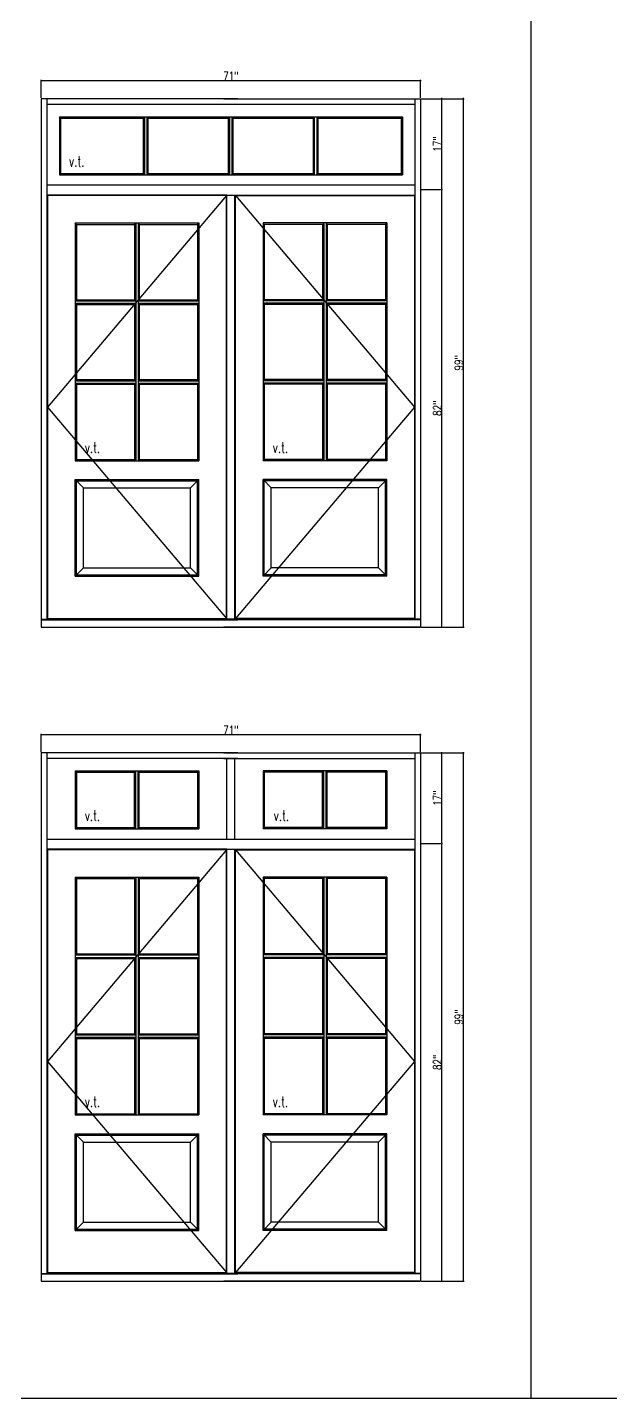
# Model space of a CAD drawing. Header units: inches. Extents: x 1985 to 11287, y 379 to 4336.
# Drawn here: x 8372 to 8481.2, y 3811.8 to 4068.7 of the extents above; entities that cross this region are included whole.
import ezdxf

# ---------------------------------------------------------------- set-up
doc = ezdxf.new("R2010")
doc.units = ezdxf.units.IN
doc.header["$MEASUREMENT"] = 0
doc.layers.get('0').update_dxf_attribs({"linetype": 'CONTINUOUS'})
doc.layers.get('Defpoints').update_dxf_attribs({"linetype": 'CONTINUOUS'})
for name, color, linetype in [('COTE1-1 99', 7, 'CONTINUOUS'), ('elevation 99', 7, 'CONTINUOUS'), ('opening side 99', 1, 'CONTINUOUS'), ('separation 99', 3, 'CONTINUOUS')]:
    doc.layers.add(name, color=color, linetype=linetype)
doc.styles.get("Standard").update_dxf_attribs({"font": 'txt.shx', "width": 0.8})
doc.dimstyles.new('Elevation', dxfattribs={"dimscale": 2, "dimtxt": 0.75, "dimasz": 0.0625, "dimexe": 0.0625, "dimexo": 0.0625, "dimgap": 0.0625, "dimtad": 1, "dimdec": 5, "dimzin": 0, "dimdsep": 46, "dimlunit": 5, "dimtxsty": 'Standard', "dimblk1": 'OBLIQUE', "dimblk2": 'OBLIQUE', "dimsah": 1, "dimcen": 2, "dimdle": 0.0625, "dimclrd": 1, "dimclre": 1, "dimadec": 1, "dimazin": 0, "dimtfac": 0.375, "dimtdec": 5, "dimtmove": 0, "dimatfit": 3, "dimldrblk": 'OBLIQUE', "dimfxl": 1, "dimfrac": 2, "dimtolj": 1, "dimtzin": 0, "dimarcsym": 0})

# ---------------------------------------------------------------- blocks, each defined once
blk = doc.blocks.new('_OBLIQUE')
at = {"color": 0, "linetype": 'ByBlock'}
blk.add_line((-0.5, -0.5), (0.5, 0.5), dxfattribs=at)
blk = doc.blocks.new('*D379')
at = {"layer": 'COTE1-1 99', "color": 1, "lineweight": -2, "transparency": 16777216}
for p, q in [((8374.48, 4058.8), (8445.73, 4058.8)), ((8374.6, 4055.52), (8374.6, 4058.92)), ((8445.6, 4055.52), (8445.6, 4058.92))]:
    blk.add_line(p, q, dxfattribs=at)
at = {"layer": 'Defpoints', "color": 0, "transparency": 16777216}
for p in [(8445.6, 4058.8), (8374.6, 4055.39), (8445.6, 4055.39)]:
    blk.add_point(p, dxfattribs=at)
at = {"layer": 'COTE1-1 99', "color": 1, "lineweight": -2, "transparency": 16777216, "xscale": 0.125, "yscale": 0.125, "zscale": 0.125, "rotation": 180}
blk.add_blockref('_OBLIQUE', (8374.6, 4058.8), dxfattribs=at)
at = {"layer": 'COTE1-1 99', "color": 1, "lineweight": -2, "transparency": 16777216, "xscale": 0.125, "yscale": 0.125, "zscale": 0.125}
blk.add_blockref('_OBLIQUE', (8445.6, 4058.8), dxfattribs=at)
at = {"layer": 'COTE1-1 99', "color": 0, "transparency": 16777216, "insert": (8410.1, 4059.67), "char_height": 1.5, "attachment_point": 5}
blk.add_mtext('\\A1;71"', dxfattribs=at)
blk = doc.blocks.new('*D380')
at = {"layer": 'COTE1-1 99', "color": 1, "lineweight": -2, "transparency": 16777216}
for p, q in [((8445.73, 4055.39), (8449.73, 4055.39)), ((8449.61, 4038.27), (8449.61, 4055.52)), ((8445.73, 4038.39), (8449.73, 4038.39))]:
    blk.add_line(p, q, dxfattribs=at)
at = {"layer": 'Defpoints', "color": 0, "transparency": 16777216}
for p in [(8445.6, 4055.39), (8449.61, 4055.39), (8445.6, 4038.39)]:
    blk.add_point(p, dxfattribs=at)
at = {"layer": 'COTE1-1 99', "color": 1, "lineweight": -2, "transparency": 16777216, "xscale": 0.125, "yscale": 0.125, "zscale": 0.125}
for p, rotation in [((8449.61, 4055.39), 90), ((8449.61, 4038.39), 270)]:
    blk.add_blockref('_OBLIQUE', p, dxfattribs=dict(at, rotation=rotation))
at = {"layer": 'COTE1-1 99', "color": 0, "transparency": 16777216, "insert": (8448.73, 4046.89), "char_height": 1.5, "attachment_point": 5, "rotation": 90}
blk.add_mtext('\\A1;17"', dxfattribs=at)
blk = doc.blocks.new('*D381')
at = {"layer": 'COTE1-1 99', "color": 1, "lineweight": -2, "transparency": 16777216}
for p, q in [((8445.73, 4038.39), (8449.73, 4038.39)), ((8449.61, 3956.27), (8449.61, 4038.52)), ((8445.73, 3956.39), (8449.73, 3956.39))]:
    blk.add_line(p, q, dxfattribs=at)
at = {"layer": 'Defpoints', "color": 0, "transparency": 16777216}
for p in [(8445.6, 4038.39), (8449.61, 4038.39), (8445.6, 3956.39)]:
    blk.add_point(p, dxfattribs=at)
at = {"layer": 'COTE1-1 99', "color": 1, "lineweight": -2, "transparency": 16777216, "xscale": 0.125, "yscale": 0.125, "zscale": 0.125}
for p, rotation in [((8449.61, 4038.39), 90), ((8449.61, 3956.39), 270)]:
    blk.add_blockref('_OBLIQUE', p, dxfattribs=dict(at, rotation=rotation))
at = {"layer": 'COTE1-1 99', "color": 0, "transparency": 16777216, "insert": (8448.73, 3997.39), "char_height": 1.5, "attachment_point": 5, "rotation": 90}
blk.add_mtext('\\A1;82"', dxfattribs=at)
blk = doc.blocks.new('*D382')
at = {"layer": 'COTE1-1 99', "color": 1, "lineweight": -2, "transparency": 16777216}
for p, q in [((8445.73, 4055.39), (8453.75, 4055.39)), ((8453.63, 3956.27), (8453.63, 4055.52)), ((8445.73, 3956.39), (8453.75, 3956.39))]:
    blk.add_line(p, q, dxfattribs=at)
at = {"layer": 'Defpoints', "color": 0, "transparency": 16777216}
for p in [(8445.6, 4055.39), (8453.63, 4055.39), (8445.6, 3956.39)]:
    blk.add_point(p, dxfattribs=at)
at = {"layer": 'COTE1-1 99', "color": 1, "lineweight": -2, "transparency": 16777216, "xscale": 0.125, "yscale": 0.125, "zscale": 0.125}
for p, rotation in [((8453.63, 4055.39), 90), ((8453.63, 3956.39), 270)]:
    blk.add_blockref('_OBLIQUE', p, dxfattribs=dict(at, rotation=rotation))
at = {"layer": 'COTE1-1 99', "color": 0, "transparency": 16777216, "insert": (8452.75, 4005.89), "char_height": 1.5, "attachment_point": 5, "rotation": 90}
blk.add_mtext('\\A1;99"', dxfattribs=at)
blk = doc.blocks.new('*D459')
at = {"layer": 'COTE1-1 99', "color": 1, "lineweight": -2, "transparency": 16777216}
for p, q in [((8374.48, 3936.23), (8445.73, 3936.23)), ((8374.6, 3932.95), (8374.6, 3936.35)), ((8445.6, 3932.95), (8445.6, 3936.35))]:
    blk.add_line(p, q, dxfattribs=at)
at = {"layer": 'Defpoints', "color": 0, "transparency": 16777216}
for p in [(8445.6, 3936.23), (8374.6, 3932.82), (8445.6, 3932.82)]:
    blk.add_point(p, dxfattribs=at)
at = {"layer": 'COTE1-1 99', "color": 1, "lineweight": -2, "transparency": 16777216, "xscale": 0.125, "yscale": 0.125, "zscale": 0.125, "rotation": 180}
blk.add_blockref('_OBLIQUE', (8374.6, 3936.23), dxfattribs=at)
at = {"layer": 'COTE1-1 99', "color": 1, "lineweight": -2, "transparency": 16777216, "xscale": 0.125, "yscale": 0.125, "zscale": 0.125}
blk.add_blockref('_OBLIQUE', (8445.6, 3936.23), dxfattribs=at)
at = {"layer": 'COTE1-1 99', "color": 0, "transparency": 16777216, "insert": (8410.1, 3937.1), "char_height": 1.5, "attachment_point": 5}
blk.add_mtext('\\A1;71"', dxfattribs=at)
blk = doc.blocks.new('*D460')
at = {"layer": 'COTE1-1 99', "color": 1, "lineweight": -2, "transparency": 16777216}
for p, q in [((8445.73, 3932.82), (8449.73, 3932.82)), ((8449.61, 3915.7), (8449.61, 3932.95)), ((8445.73, 3915.82), (8449.73, 3915.82))]:
    blk.add_line(p, q, dxfattribs=at)
at = {"layer": 'Defpoints', "color": 0, "transparency": 16777216}
for p in [(8445.6, 3932.82), (8449.61, 3932.82), (8445.6, 3915.82)]:
    blk.add_point(p, dxfattribs=at)
at = {"layer": 'COTE1-1 99', "color": 1, "lineweight": -2, "transparency": 16777216, "xscale": 0.125, "yscale": 0.125, "zscale": 0.125}
for p, rotation in [((8449.61, 3932.82), 90), ((8449.61, 3915.82), 270)]:
    blk.add_blockref('_OBLIQUE', p, dxfattribs=dict(at, rotation=rotation))
at = {"layer": 'COTE1-1 99', "color": 0, "transparency": 16777216, "insert": (8448.73, 3924.32), "char_height": 1.5, "attachment_point": 5, "rotation": 90}
blk.add_mtext('\\A1;17"', dxfattribs=at)
blk = doc.blocks.new('*D461')
at = {"layer": 'COTE1-1 99', "color": 1, "lineweight": -2, "transparency": 16777216}
for p, q in [((8445.73, 3915.82), (8449.73, 3915.82)), ((8449.61, 3833.7), (8449.61, 3915.95)), ((8445.73, 3833.82), (8449.73, 3833.82))]:
    blk.add_line(p, q, dxfattribs=at)
at = {"layer": 'Defpoints', "color": 0, "transparency": 16777216}
for p in [(8445.6, 3915.82), (8449.61, 3915.82), (8445.6, 3833.82)]:
    blk.add_point(p, dxfattribs=at)
at = {"layer": 'COTE1-1 99', "color": 1, "lineweight": -2, "transparency": 16777216, "xscale": 0.125, "yscale": 0.125, "zscale": 0.125}
for p, rotation in [((8449.61, 3915.82), 90), ((8449.61, 3833.82), 270)]:
    blk.add_blockref('_OBLIQUE', p, dxfattribs=dict(at, rotation=rotation))
at = {"layer": 'COTE1-1 99', "color": 0, "transparency": 16777216, "insert": (8448.73, 3874.82), "char_height": 1.5, "attachment_point": 5, "rotation": 90}
blk.add_mtext('\\A1;82"', dxfattribs=at)
blk = doc.blocks.new('*D462')
at = {"layer": 'COTE1-1 99', "color": 1, "lineweight": -2, "transparency": 16777216}
for p, q in [((8445.73, 3932.82), (8453.75, 3932.82)), ((8453.63, 3833.7), (8453.63, 3932.95)), ((8445.73, 3833.82), (8453.75, 3833.82))]:
    blk.add_line(p, q, dxfattribs=at)
at = {"layer": 'Defpoints', "color": 0, "transparency": 16777216}
for p in [(8445.6, 3932.82), (8453.63, 3932.82), (8445.6, 3833.82)]:
    blk.add_point(p, dxfattribs=at)
at = {"layer": 'COTE1-1 99', "color": 1, "lineweight": -2, "transparency": 16777216, "xscale": 0.125, "yscale": 0.125, "zscale": 0.125}
for p, rotation in [((8453.63, 3932.82), 90), ((8453.63, 3833.82), 270)]:
    blk.add_blockref('_OBLIQUE', p, dxfattribs=dict(at, rotation=rotation))
at = {"layer": 'COTE1-1 99', "color": 0, "transparency": 16777216, "insert": (8452.75, 3883.32), "char_height": 1.5, "attachment_point": 5, "rotation": 90}
blk.add_mtext('\\A1;99"', dxfattribs=at)

msp = doc.modelspace()

# ---------------------------------------------------------------- linework, layer by layer
at = {"layer": 'elevation 99'}
for p, q in [((8374.601641, 4055.391934), (8374.601641, 3956.391934)), ((8411.414241, 4055.391934), (8374.601641, 4055.391934)), ((8375.664141, 4055.391934), (8375.664141, 3957.851463)), ((8444.539341, 4054.329434), (8375.664141, 4054.329434)), ((8408.789241, 4055.391934), (8445.601841, 4055.391934)), ((8444.539341, 4055.391934), (8444.539341, 3957.851463)), ((8445.601841, 4055.391934), (8445.601841, 3956.391934)), ((8377.985528, 4052.007983), (8377.985528, 4041.150858)), ((8377.985528, 4052.007983), (8388.749054, 4052.007983)), ((8378.226599, 4051.766912), (8377.985528, 4052.007983)), ((8378.226599, 4051.766912), (8378.226599, 4041.391929)), ((8378.226599, 4051.766912), (8388.507982, 4051.766912)), ((8388.507982, 4051.766912), (8393.757891, 4051.766912)), ((8388.749054, 4052.007983), (8430.860528, 4052.007983)), ((8393.757891, 4051.766912), (8393.962091, 4052.007983)), ((8393.757891, 4041.391929), (8393.757891, 4051.766912)), ((8393.962091, 4041.150858), (8393.962091, 4052.007983)), ((8394.428691, 4041.150858), (8394.428691, 4052.007983)), ((8394.428691, 4052.007983), (8394.632891, 4051.766912)), ((8394.632891, 4041.391929), (8394.632891, 4051.766912)), ((8394.632891, 4051.766912), (8409.664141, 4051.766912)), ((8409.664141, 4051.766912), (8409.868341, 4052.007983)), ((8409.664141, 4041.391929), (8409.664141, 4051.766912)), ((8409.868341, 4041.150858), (8409.868341, 4052.007983)), ((8410.539141, 4051.766912), (8410.334941, 4052.007983)), ((8410.334941, 4041.150858), (8410.334941, 4052.007983)), ((8410.539141, 4051.766912), (8425.570391, 4051.766912)), ((8410.539141, 4041.391929), (8410.539141, 4051.766912)), ((8425.570391, 4051.766912), (8425.774591, 4052.007983)), ((8425.570391, 4041.391929), (8425.570391, 4051.766912)), ((8425.774591, 4041.150858), (8425.774591, 4052.007983)), ((8426.241191, 4041.150858), (8426.241191, 4052.007983)), ((8426.445391, 4051.766912), (8426.241191, 4052.007983)), ((8426.445391, 4041.391929), (8426.445391, 4051.766912)), ((8426.445391, 4051.766912), (8431.101599, 4051.766912)), ((8430.860528, 4052.007983), (8442.217754, 4052.007983)), ((8431.101599, 4051.766912), (8441.976682, 4051.766912)), ((8441.976682, 4051.766912), (8442.217754, 4052.007983)), ((8441.976682, 4051.766912), (8441.976682, 4041.391929)), ((8442.217754, 4052.007983), (8442.217754, 4041.150858)), ((8375.664141, 4039.226471), (8444.539341, 4039.226471)), ((8378.226599, 4041.391929), (8377.985528, 4041.150858)), ((8377.985528, 4041.150858), (8388.749054, 4041.150858)), ((8378.226599, 4041.391929), (8388.507982, 4041.391929)), ((8388.507982, 4041.391929), (8393.757891, 4041.391929)), ((8388.749054, 4041.150858), (8430.860528, 4041.150858)), ((8393.757891, 4041.391929), (8393.962091, 4041.150858)), ((8394.428691, 4041.150858), (8394.632891, 4041.391929)), ((8394.632891, 4041.391929), (8409.664141, 4041.391929)), ((8409.664141, 4041.391929), (8409.868341, 4041.150858)), ((8410.334941, 4041.150858), (8410.539141, 4041.391929)), ((8410.539141, 4041.391929), (8425.570391, 4041.391929)), ((8425.570391, 4041.391929), (8425.774591, 4041.150858)), ((8426.241191, 4041.150858), (8426.445391, 4041.391929)), ((8426.445391, 4041.391929), (8431.101599, 4041.391929)), ((8430.860528, 4041.150858), (8442.217754, 4041.150858)), ((8431.101599, 4041.391929), (8441.976682, 4041.391929)), ((8441.976682, 4041.391929), (8442.217754, 4041.150858)), ((8409.351741, 4037.329434), (8375.664141, 4037.329434)), ((8409.257991, 4037.235684), (8375.757891, 4037.235684)), ((8375.757891, 4037.235684), (8375.757891, 3957.982405)), ((8409.257991, 3957.982405), (8409.257991, 4037.235684)), ((8409.351741, 3957.851463), (8409.351741, 4037.329434)), ((8409.351741, 4037.329434), (8410.851741, 4037.329434)), ((8410.851741, 3957.851463), (8410.851741, 4037.329434)), ((8410.851741, 4037.329434), (8444.539341, 4037.329434)), ((8410.945491, 3957.982405), (8410.945491, 4037.235684)), ((8410.945491, 4037.235684), (8444.445591, 4037.235684)), ((8444.445591, 4037.235684), (8444.445591, 3957.982405)), ((8381.164126, 4031.829385), (8380.923054, 4032.097257)), ((8380.923054, 4032.097257), (8404.093427, 4032.097257)), ((8380.923054, 4032.097257), (8380.923054, 3987.530262)), ((8381.164126, 4031.829385), (8392.070741, 4031.829385)), ((8381.164126, 4031.829385), (8381.164126, 4017.725885)), ((8392.070741, 4031.829385), (8392.274941, 4032.097257)), ((8392.070741, 4031.829385), (8392.070741, 4017.725885)), ((8392.274941, 4032.097257), (8392.274941, 3987.530262)), ((8392.741541, 4032.097257), (8392.945741, 4031.829385)), ((8392.741541, 4032.097257), (8392.741541, 3987.530262)), ((8392.945741, 4031.829385), (8403.852356, 4031.829385)), ((8392.945741, 4031.829385), (8392.945741, 4017.725885)), ((8403.852356, 4031.829385), (8404.093427, 4032.097257)), ((8403.852356, 4031.829385), (8403.852356, 4017.725885)), ((8404.093427, 4032.097257), (8404.093427, 3987.530262)), ((8416.110054, 4032.097257), (8416.110054, 3987.530262)), ((8439.280427, 4032.097257), (8416.110054, 4032.097257)), ((8416.351126, 4031.829385), (8416.110054, 4032.097257)), ((8416.351126, 4031.829385), (8416.351126, 4017.725885)), ((8427.257741, 4031.829385), (8416.351126, 4031.829385)), ((8427.461941, 4032.097257), (8427.257741, 4031.829385)), ((8427.257741, 4031.829385), (8427.257741, 4017.725885)), ((8427.461941, 4032.097257), (8427.461941, 3987.530262)), ((8427.928541, 4032.097257), (8427.928541, 3987.530262)), ((8428.132741, 4031.829385), (8427.928541, 4032.097257)), ((8439.039356, 4031.829385), (8428.132741, 4031.829385)), ((8428.132741, 4031.829385), (8428.132741, 4017.725885)), ((8439.039356, 4031.829385), (8439.280427, 4032.097257)), ((8439.039356, 4031.829385), (8439.039356, 4017.725885)), ((8439.280427, 4032.097257), (8439.280427, 3987.530262)), ((8381.164126, 4017.725885), (8380.923054, 4017.521685)), ((8380.923054, 4017.521685), (8392.274941, 4017.521685)), ((8381.164126, 4016.850885), (8380.923054, 4017.055085)), ((8380.923054, 4017.055085), (8392.274941, 4017.055085)), ((8381.164126, 4017.725885), (8392.070741, 4017.725885)), ((8381.164126, 4016.850885), (8381.164126, 4002.747385)), ((8381.164126, 4016.850885), (8392.070741, 4016.850885)), ((8392.070741, 4017.725885), (8392.274941, 4017.521685)), ((8392.070741, 4016.850885), (8392.274941, 4017.055085)), ((8392.070741, 4016.850885), (8392.070741, 4002.747385)), ((8392.945741, 4017.725885), (8392.741541, 4017.521685)), ((8392.741541, 4017.521685), (8404.093427, 4017.521685)), ((8392.741541, 4017.055085), (8404.093427, 4017.055085)), ((8392.945741, 4016.850885), (8392.741541, 4017.055085)), ((8392.945741, 4017.725885), (8403.852356, 4017.725885)), ((8392.945741, 4016.850885), (8392.945741, 4002.747385)), ((8392.945741, 4016.850885), (8403.852356, 4016.850885)), ((8403.852356, 4017.725885), (8404.093427, 4017.521685)), ((8403.852356, 4016.850885), (8404.093427, 4017.055085)), ((8403.852356, 4016.850885), (8403.852356, 4002.747385)), ((8416.351126, 4017.725885), (8416.110054, 4017.521685)), ((8427.461941, 4017.521685), (8416.110054, 4017.521685)), ((8416.351126, 4016.850885), (8416.110054, 4017.055085)), ((8427.461941, 4017.055085), (8416.110054, 4017.055085)), ((8427.257741, 4017.725885), (8416.351126, 4017.725885)), ((8416.351126, 4016.850885), (8416.351126, 4002.747385)), ((8427.257741, 4016.850885), (8416.351126, 4016.850885)), ((8427.257741, 4017.725885), (8427.461941, 4017.521685)), ((8427.257741, 4016.850885), (8427.461941, 4017.055085)), ((8427.257741, 4016.850885), (8427.257741, 4002.747385)), ((8428.132741, 4017.725885), (8427.928541, 4017.521685)), ((8439.280427, 4017.521685), (8427.928541, 4017.521685)), ((8439.280427, 4017.055085), (8427.928541, 4017.055085)), ((8428.132741, 4016.850885), (8427.928541, 4017.055085)), ((8439.039356, 4017.725885), (8428.132741, 4017.725885)), ((8439.039356, 4016.850885), (8428.132741, 4016.850885)), ((8428.132741, 4016.850885), (8428.132741, 4002.747385)), ((8439.039356, 4017.725885), (8439.280427, 4017.521685)), ((8439.039356, 4016.850885), (8439.280427, 4017.055085)), ((8439.039356, 4016.850885), (8439.039356, 4002.747385)), ((8381.164126, 4002.747385), (8380.923054, 4002.543185)), ((8380.923054, 4002.543185), (8392.274941, 4002.543185)), ((8380.923054, 4002.081034), (8392.274941, 4002.081034)), ((8381.164126, 4002.747385), (8392.070741, 4002.747385)), ((8381.164126, 4001.876834), (8381.164126, 3987.771334)), ((8381.164126, 4001.876834), (8392.070741, 4001.876834)), ((8392.070741, 4001.876834), (8392.070741, 3987.771334)), ((8392.741541, 4002.543185), (8404.093427, 4002.543185)), ((8392.741541, 4002.081034), (8404.093427, 4002.081034)), ((8392.945741, 4002.747385), (8403.852356, 4002.747385)), ((8392.945741, 4001.876834), (8403.852356, 4001.876834)), ((8392.945741, 4001.876834), (8392.945741, 3987.771334)), ((8403.852356, 4002.747385), (8404.093427, 4002.543185)), ((8403.852356, 4001.876834), (8404.093427, 4002.081034)), ((8403.852356, 4001.876834), (8403.852356, 3987.771334)), ((8416.351126, 4002.747385), (8416.110054, 4002.543185)), ((8427.461941, 4002.543185), (8416.110054, 4002.543185)), ((8416.351126, 4001.876834), (8416.110054, 4002.081034)), ((8427.461941, 4002.081034), (8416.110054, 4002.081034)), ((8427.257741, 4002.747385), (8416.351126, 4002.747385)), ((8416.351126, 4001.876834), (8416.351126, 3987.771334)), ((8427.257741, 4001.876834), (8416.351126, 4001.876834)), ((8427.257741, 4001.876834), (8427.257741, 3987.771334)), ((8439.280427, 4002.543185), (8427.928541, 4002.543185)), ((8439.280427, 4002.081034), (8427.928541, 4002.081034)), ((8439.039356, 4002.747385), (8428.132741, 4002.747385)), ((8439.039356, 4001.876834), (8428.132741, 4001.876834)), ((8428.132741, 4001.876834), (8428.132741, 3987.771334)), ((8439.039356, 4002.747385), (8439.280427, 4002.543185)), ((8439.039356, 4001.876834), (8439.039356, 3987.771334)), ((8380.923054, 3987.530262), (8381.164126, 3987.771334)), ((8380.923054, 3987.530262), (8404.093427, 3987.530262)), ((8381.164126, 3987.771334), (8392.070741, 3987.771334)), ((8392.070741, 3987.771334), (8392.274941, 3987.530262)), ((8392.945741, 3987.771334), (8392.741541, 3987.530262)), ((8392.945741, 3987.771334), (8403.852356, 3987.771334)), ((8404.093427, 3987.530262), (8403.852356, 3987.771334)), ((8416.110054, 3987.530262), (8416.351126, 3987.771334)), ((8439.280427, 3987.530262), (8416.110054, 3987.530262)), ((8427.257741, 3987.771334), (8416.351126, 3987.771334)), ((8427.257741, 3987.771334), (8427.461941, 3987.530262)), ((8428.132741, 3987.771334), (8427.928541, 3987.530262)), ((8439.039356, 3987.771334), (8428.132741, 3987.771334)), ((8439.280427, 3987.530262), (8439.039356, 3987.771334)), ((8380.922995, 3984.012405), (8404.093471, 3984.012405)), ((8380.922995, 3965.900823), (8380.922995, 3984.012405)), ((8382.476567, 3982.458784), (8380.922995, 3984.012405)), ((8381.164067, 3983.771284), (8403.8524, 3983.771284)), ((8381.164067, 3966.141894), (8381.164067, 3983.771284)), ((8382.476567, 3982.458784), (8402.5399, 3982.458784)), ((8382.476567, 3967.454394), (8382.476567, 3982.458784)), ((8404.093471, 3984.012405), (8402.5399, 3982.458784)), ((8402.5399, 3967.454394), (8402.5399, 3982.458784)), ((8403.8524, 3966.141894), (8403.8524, 3983.771284)), ((8404.093471, 3965.900823), (8404.093471, 3984.012405)), ((8416.11001, 3984.012405), (8417.663582, 3982.458784)), ((8416.11001, 3965.900823), (8416.11001, 3984.012405)), ((8439.280486, 3984.012405), (8416.11001, 3984.012405)), ((8416.351082, 3966.141894), (8416.351082, 3983.771284)), ((8439.039415, 3983.771284), (8416.351082, 3983.771284)), ((8417.663582, 3967.454394), (8417.663582, 3982.458784)), ((8437.726915, 3982.458784), (8417.663582, 3982.458784)), ((8437.726915, 3982.458784), (8439.280486, 3984.012405)), ((8437.726915, 3967.454394), (8437.726915, 3982.458784)), ((8439.039415, 3966.141894), (8439.039415, 3983.771284)), ((8439.280486, 3965.900823), (8439.280486, 3984.012405)), ((8380.922995, 3965.900823), (8382.476567, 3967.454394)), ((8382.476567, 3967.454394), (8402.5399, 3967.454394)), ((8404.093471, 3965.900823), (8402.5399, 3967.454394)), ((8416.11001, 3965.900823), (8417.663582, 3967.454394)), ((8437.726915, 3967.454394), (8417.663582, 3967.454394)), ((8439.280486, 3965.900823), (8437.726915, 3967.454394)), ((8380.922995, 3965.900823), (8404.093471, 3965.900823)), ((8381.164067, 3966.141894), (8403.8524, 3966.141894)), ((8439.280486, 3965.900823), (8416.11001, 3965.900823)), ((8439.039415, 3966.141894), (8416.351082, 3966.141894)), ((8374.601641, 3957.851463), (8375.664141, 3957.851463)), ((8374.601641, 3957.735634), (8411.414241, 3957.735634)), ((8375.757891, 3957.982405), (8409.257991, 3957.982405)), ((8445.601841, 3957.735634), (8408.789241, 3957.735634)), ((8410.851741, 3957.851463), (8409.351741, 3957.851463)), ((8444.445591, 3957.982405), (8410.945491, 3957.982405)), ((8445.601841, 3957.851463), (8444.539341, 3957.851463)), ((8374.601641, 3956.391934), (8445.601841, 3956.391934)), ((8374.601641, 3956.391934), (8402.289241, 3956.391934)), ((8374.601641, 3956.391934), (8408.789241, 3956.391934)), ((8374.601641, 3956.391934), (8411.414241, 3956.391934)), ((8374.601641, 3956.391934), (8402.289241, 3956.391934)), ((8374.601641, 3956.391934), (8408.789241, 3956.391934)), ((8374.601641, 3956.391934), (8411.414241, 3956.391934)), ((8445.601841, 3956.391934), (8408.789241, 3956.391934)), ((8445.601841, 3956.391934), (8408.789241, 3956.391934)), ((8445.601841, 3956.391934), (8411.414241, 3956.391934)), ((8445.601841, 3956.391934), (8411.414241, 3956.391934)), ((8445.601841, 3956.391934), (8417.914241, 3956.391934)), ((8445.601841, 3956.391934), (8417.914241, 3956.391934)), ((8374.601641, 3932.821778), (8374.601641, 3833.821778)), ((8411.414241, 3932.821778), (8374.601641, 3932.821778)), ((8375.664141, 3932.821778), (8375.664141, 3835.281307)), ((8411.414241, 3931.759278), (8375.664141, 3931.759278)), ((8408.789241, 3932.821778), (8445.601841, 3932.821778)), ((8408.789241, 3931.759278), (8444.539341, 3931.759278)), ((8409.351741, 3916.656315), (8409.351741, 3931.759278)), ((8410.851741, 3916.656315), (8410.851741, 3931.759278)), ((8444.539341, 3932.821778), (8444.539341, 3835.281307)), ((8445.601841, 3932.821778), (8445.601841, 3833.821778)), ((8380.923954, 3929.437827), (8404.091927, 3929.437827)), ((8380.923954, 3929.437827), (8380.923954, 3918.580702)), ((8380.923954, 3929.437827), (8381.165026, 3929.196756)), ((8381.165026, 3929.196756), (8392.070441, 3929.196756)), ((8381.165026, 3929.196756), (8381.165026, 3918.821773)), ((8392.070441, 3929.196756), (8392.274641, 3929.437827)), ((8392.070441, 3918.821773), (8392.070441, 3929.196756)), ((8392.274641, 3918.580702), (8392.274641, 3929.437827)), ((8392.945441, 3929.196756), (8392.741241, 3929.437827)), ((8392.741241, 3918.580702), (8392.741241, 3929.437827)), ((8392.945441, 3929.196756), (8403.850856, 3929.196756)), ((8392.945441, 3918.821773), (8392.945441, 3929.196756)), ((8403.850856, 3929.196756), (8404.091927, 3929.437827)), ((8403.850856, 3929.196756), (8403.850856, 3918.821773)), ((8404.091927, 3929.437827), (8404.091927, 3918.580702)), ((8416.111554, 3929.437827), (8416.111554, 3918.580702)), ((8439.279527, 3929.437827), (8416.111554, 3929.437827)), ((8416.111554, 3929.437827), (8416.352626, 3929.196756)), ((8416.352626, 3929.196756), (8416.352626, 3918.821773)), ((8427.258041, 3929.196756), (8416.352626, 3929.196756)), ((8427.258041, 3929.196756), (8427.462241, 3929.437827)), ((8427.258041, 3918.821773), (8427.258041, 3929.196756)), ((8427.462241, 3918.580702), (8427.462241, 3929.437827)), ((8427.928841, 3918.580702), (8427.928841, 3929.437827)), ((8428.133041, 3929.196756), (8427.928841, 3929.437827)), ((8439.038456, 3929.196756), (8428.133041, 3929.196756)), ((8428.133041, 3918.821773), (8428.133041, 3929.196756)), ((8439.038456, 3929.196756), (8439.279527, 3929.437827)), ((8439.038456, 3929.196756), (8439.038456, 3918.821773)), ((8439.279527, 3929.437827), (8439.279527, 3918.580702)), ((8380.923954, 3918.580702), (8381.165026, 3918.821773)), ((8380.923954, 3918.580702), (8404.091927, 3918.580702)), ((8381.158549, 3918.821773), (8392.070441, 3918.821773)), ((8392.070441, 3918.821773), (8392.274641, 3918.580702)), ((8392.741241, 3918.580702), (8392.945441, 3918.821773)), ((8392.945441, 3918.821773), (8403.850856, 3918.821773)), ((8404.091927, 3918.580702), (8403.850856, 3918.821773)), ((8416.111554, 3918.580702), (8416.352626, 3918.821773)), ((8439.279527, 3918.580702), (8416.111554, 3918.580702)), ((8427.258041, 3918.821773), (8416.352626, 3918.821773)), ((8427.462241, 3918.580702), (8427.258041, 3918.821773)), ((8428.133041, 3918.821773), (8427.928841, 3918.580702)), ((8439.044933, 3918.821773), (8428.133041, 3918.821773)), ((8439.279527, 3918.580702), (8439.038456, 3918.821773)), ((8375.664141, 3916.656315), (8444.539341, 3916.656315)), ((8409.351741, 3914.759278), (8375.664141, 3914.759278)), ((8409.257991, 3914.665528), (8375.757891, 3914.665528)), ((8375.757891, 3914.665528), (8375.757891, 3835.412249)), ((8409.257991, 3835.412249), (8409.257991, 3914.665528)), ((8409.351741, 3835.281307), (8409.351741, 3914.759278)), ((8409.351741, 3914.759278), (8410.851741, 3914.759278)), ((8410.851741, 3835.281307), (8410.851741, 3914.759278)), ((8410.851741, 3914.759278), (8444.539341, 3914.759278)), ((8410.945491, 3835.412249), (8410.945491, 3914.665528)), ((8410.945491, 3914.665528), (8444.445591, 3914.665528)), ((8444.445591, 3914.665528), (8444.445591, 3835.412249)), ((8381.164126, 3909.259229), (8380.923054, 3909.527101)), ((8380.923054, 3909.527101), (8404.093427, 3909.527101)), ((8380.923054, 3909.527101), (8380.923054, 3864.960106)), ((8381.164126, 3909.259229), (8392.070741, 3909.259229)), ((8381.164126, 3909.259229), (8381.164126, 3895.155729)), ((8392.070741, 3909.259229), (8392.274941, 3909.527101)), ((8392.070741, 3909.259229), (8392.070741, 3895.155729)), ((8392.274941, 3909.527101), (8392.274941, 3864.960106)), ((8392.741541, 3909.527101), (8392.945741, 3909.259229)), ((8392.741541, 3909.527101), (8392.741541, 3864.960106)), ((8392.945741, 3909.259229), (8403.852356, 3909.259229)), ((8392.945741, 3909.259229), (8392.945741, 3895.155729)), ((8403.852356, 3909.259229), (8404.093427, 3909.527101)), ((8403.852356, 3909.259229), (8403.852356, 3895.155729)), ((8404.093427, 3909.527101), (8404.093427, 3864.960106)), ((8416.110054, 3909.527101), (8416.110054, 3864.960106)), ((8439.280427, 3909.527101), (8416.110054, 3909.527101)), ((8416.351126, 3909.259229), (8416.110054, 3909.527101)), ((8416.351126, 3909.259229), (8416.351126, 3895.155729)), ((8427.257741, 3909.259229), (8416.351126, 3909.259229)), ((8427.461941, 3909.527101), (8427.257741, 3909.259229)), ((8427.257741, 3909.259229), (8427.257741, 3895.155729)), ((8427.461941, 3909.527101), (8427.461941, 3864.960106)), ((8427.928541, 3909.527101), (8427.928541, 3864.960106)), ((8428.132741, 3909.259229), (8427.928541, 3909.527101)), ((8439.039356, 3909.259229), (8428.132741, 3909.259229)), ((8428.132741, 3909.259229), (8428.132741, 3895.155729)), ((8439.039356, 3909.259229), (8439.280427, 3909.527101)), ((8439.039356, 3909.259229), (8439.039356, 3895.155729)), ((8439.280427, 3909.527101), (8439.280427, 3864.960106)), ((8381.164126, 3895.155729), (8380.923054, 3894.951529)), ((8381.164126, 3895.155729), (8392.070741, 3895.155729)), ((8392.070741, 3895.155729), (8392.274941, 3894.951529)), ((8392.945741, 3895.155729), (8392.741541, 3894.951529)), ((8392.945741, 3895.155729), (8403.852356, 3895.155729)), ((8403.852356, 3895.155729), (8404.093427, 3894.951529)), ((8416.351126, 3895.155729), (8416.110054, 3894.951529)), ((8427.257741, 3895.155729), (8416.351126, 3895.155729)), ((8427.257741, 3895.155729), (8427.461941, 3894.951529)), ((8428.132741, 3895.155729), (8427.928541, 3894.951529)), ((8439.039356, 3895.155729), (8428.132741, 3895.155729)), ((8439.039356, 3895.155729), (8439.280427, 3894.951529)), ((8380.923054, 3894.951529), (8392.274941, 3894.951529)), ((8381.164126, 3894.280729), (8380.923054, 3894.484929)), ((8380.923054, 3894.484929), (8392.274941, 3894.484929)), ((8381.164126, 3894.280729), (8381.164126, 3880.177229)), ((8381.164126, 3894.280729), (8392.070741, 3894.280729)), ((8392.070741, 3894.280729), (8392.274941, 3894.484929)), ((8392.070741, 3894.280729), (8392.070741, 3880.177229)), ((8392.741541, 3894.951529), (8404.093427, 3894.951529)), ((8392.741541, 3894.484929), (8404.093427, 3894.484929)), ((8392.945741, 3894.280729), (8392.741541, 3894.484929)), ((8392.945741, 3894.280729), (8392.945741, 3880.177229)), ((8392.945741, 3894.280729), (8403.852356, 3894.280729)), ((8403.852356, 3894.280729), (8404.093427, 3894.484929)), ((8403.852356, 3894.280729), (8403.852356, 3880.177229)), ((8427.461941, 3894.951529), (8416.110054, 3894.951529)), ((8416.351126, 3894.280729), (8416.110054, 3894.484929)), ((8427.461941, 3894.484929), (8416.110054, 3894.484929)), ((8416.351126, 3894.280729), (8416.351126, 3880.177229)), ((8427.257741, 3894.280729), (8416.351126, 3894.280729)), ((8427.257741, 3894.280729), (8427.461941, 3894.484929)), ((8427.257741, 3894.280729), (8427.257741, 3880.177229)), ((8439.280427, 3894.951529), (8427.928541, 3894.951529)), ((8439.280427, 3894.484929), (8427.928541, 3894.484929)), ((8428.132741, 3894.280729), (8427.928541, 3894.484929)), ((8439.039356, 3894.280729), (8428.132741, 3894.280729)), ((8428.132741, 3894.280729), (8428.132741, 3880.177229)), ((8439.039356, 3894.280729), (8439.280427, 3894.484929)), ((8439.039356, 3894.280729), (8439.039356, 3880.177229)), ((8381.164126, 3880.177229), (8380.923054, 3879.973029)), ((8380.923054, 3879.973029), (8392.274941, 3879.973029)), ((8381.164126, 3880.177229), (8392.070741, 3880.177229)), ((8392.741541, 3879.973029), (8404.093427, 3879.973029)), ((8392.945741, 3880.177229), (8403.852356, 3880.177229)), ((8403.852356, 3880.177229), (8404.093427, 3879.973029)), ((8416.351126, 3880.177229), (8416.110054, 3879.973029)), ((8427.461941, 3879.973029), (8416.110054, 3879.973029)), ((8427.257741, 3880.177229), (8416.351126, 3880.177229)), ((8439.280427, 3879.973029), (8427.928541, 3879.973029)), ((8439.039356, 3880.177229), (8428.132741, 3880.177229)), ((8439.039356, 3880.177229), (8439.280427, 3879.973029)), ((8380.923054, 3879.510878), (8392.274941, 3879.510878)), ((8381.164126, 3879.306678), (8381.164126, 3865.201178)), ((8381.164126, 3879.306678), (8392.070741, 3879.306678)), ((8392.070741, 3879.306678), (8392.070741, 3865.201178)), ((8392.741541, 3879.510878), (8404.093427, 3879.510878)), ((8392.945741, 3879.306678), (8403.852356, 3879.306678)), ((8392.945741, 3879.306678), (8392.945741, 3865.201178)), ((8403.852356, 3879.306678), (8404.093427, 3879.510878)), ((8403.852356, 3879.306678), (8403.852356, 3865.201178)), ((8416.351126, 3879.306678), (8416.110054, 3879.510878)), ((8427.461941, 3879.510878), (8416.110054, 3879.510878)), ((8416.351126, 3879.306678), (8416.351126, 3865.201178)), ((8427.257741, 3879.306678), (8416.351126, 3879.306678)), ((8427.257741, 3879.306678), (8427.257741, 3865.201178)), ((8439.280427, 3879.510878), (8427.928541, 3879.510878)), ((8439.039356, 3879.306678), (8428.132741, 3879.306678)), ((8428.132741, 3879.306678), (8428.132741, 3865.201178)), ((8439.039356, 3879.306678), (8439.039356, 3865.201178)), ((8380.923054, 3864.960106), (8381.164126, 3865.201178)), ((8380.923054, 3864.960106), (8404.093427, 3864.960106)), ((8381.164126, 3865.201178), (8392.070741, 3865.201178)), ((8392.070741, 3865.201178), (8392.274941, 3864.960106)), ((8392.945741, 3865.201178), (8392.741541, 3864.960106)), ((8392.945741, 3865.201178), (8403.852356, 3865.201178)), ((8404.093427, 3864.960106), (8403.852356, 3865.201178)), ((8416.110054, 3864.960106), (8416.351126, 3865.201178)), ((8439.280427, 3864.960106), (8416.110054, 3864.960106)), ((8427.257741, 3865.201178), (8416.351126, 3865.201178)), ((8427.257741, 3865.201178), (8427.461941, 3864.960106)), ((8428.132741, 3865.201178), (8427.928541, 3864.960106)), ((8439.039356, 3865.201178), (8428.132741, 3865.201178)), ((8439.280427, 3864.960106), (8439.039356, 3865.201178)), ((8380.922995, 3861.442249), (8404.093471, 3861.442249)), ((8380.922995, 3843.330667), (8380.922995, 3861.442249)), ((8382.476567, 3859.888628), (8380.922995, 3861.442249)), ((8381.164067, 3861.201128), (8403.8524, 3861.201128)), ((8381.164067, 3843.571738), (8381.164067, 3861.201128)), ((8382.476567, 3859.888628), (8402.5399, 3859.888628)), ((8382.476567, 3844.884238), (8382.476567, 3859.888628)), ((8404.093471, 3861.442249), (8402.5399, 3859.888628)), ((8402.5399, 3844.884238), (8402.5399, 3859.888628)), ((8403.8524, 3843.571738), (8403.8524, 3861.201128)), ((8404.093471, 3843.330667), (8404.093471, 3861.442249)), ((8416.11001, 3861.442249), (8417.663582, 3859.888628)), ((8416.11001, 3843.330667), (8416.11001, 3861.442249)), ((8439.280486, 3861.442249), (8416.11001, 3861.442249)), ((8416.351082, 3843.571738), (8416.351082, 3861.201128)), ((8439.039415, 3861.201128), (8416.351082, 3861.201128)), ((8417.663582, 3844.884238), (8417.663582, 3859.888628)), ((8437.726915, 3859.888628), (8417.663582, 3859.888628)), ((8437.726915, 3859.888628), (8439.280486, 3861.442249)), ((8437.726915, 3844.884238), (8437.726915, 3859.888628)), ((8439.039415, 3843.571738), (8439.039415, 3861.201128)), ((8439.280486, 3843.330667), (8439.280486, 3861.442249)), ((8380.922995, 3843.330667), (8382.476567, 3844.884238)), ((8382.476567, 3844.884238), (8402.5399, 3844.884238)), ((8404.093471, 3843.330667), (8402.5399, 3844.884238)), ((8416.11001, 3843.330667), (8417.663582, 3844.884238)), ((8437.726915, 3844.884238), (8417.663582, 3844.884238)), ((8439.280486, 3843.330667), (8437.726915, 3844.884238)), ((8380.922995, 3843.330667), (8404.093471, 3843.330667)), ((8381.164067, 3843.571738), (8403.8524, 3843.571738)), ((8439.280486, 3843.330667), (8416.11001, 3843.330667)), ((8439.039415, 3843.571738), (8416.351082, 3843.571738)), ((8374.601641, 3835.281307), (8375.664141, 3835.281307)), ((8374.601641, 3835.165478), (8411.414241, 3835.165478)), ((8374.601641, 3833.821778), (8402.289241, 3833.821778)), ((8374.601641, 3833.821778), (8408.789241, 3833.821778)), ((8374.601641, 3833.821778), (8411.414241, 3833.821778)), ((8374.601641, 3833.821778), (8402.289241, 3833.821778)), ((8374.601641, 3833.821778), (8408.789241, 3833.821778)), ((8374.601641, 3833.821778), (8411.414241, 3833.821778)), ((8375.757891, 3835.412249), (8409.257991, 3835.412249)), ((8445.601841, 3835.165478), (8408.789241, 3835.165478)), ((8445.601841, 3833.821778), (8408.789241, 3833.821778)), ((8445.601841, 3833.821778), (8408.789241, 3833.821778)), ((8410.851741, 3835.281307), (8409.351741, 3835.281307)), ((8444.445591, 3835.412249), (8410.945491, 3835.412249)), ((8445.601841, 3833.821778), (8411.414241, 3833.821778)), ((8445.601841, 3833.821778), (8411.414241, 3833.821778)), ((8445.601841, 3833.821778), (8417.914241, 3833.821778)), ((8445.601841, 3833.821778), (8417.914241, 3833.821778)), ((8445.601841, 3835.281307), (8444.539341, 3835.281307))]:
    msp.add_line(p, q, dxfattribs=at)
at = {"layer": 'elevation 99', "color": 7}
for p, q in [((8381.164126, 4001.876834), (8380.923054, 4002.081034)), ((8392.070741, 4002.747385), (8392.274941, 4002.543185)), ((8392.070741, 4001.876834), (8392.274941, 4002.081034)), ((8392.945741, 4002.747385), (8392.741541, 4002.543185)), ((8392.945741, 4001.876834), (8392.741541, 4002.081034)), ((8427.257741, 4002.747385), (8427.461941, 4002.543185)), ((8427.257741, 4001.876834), (8427.461941, 4002.081034)), ((8428.132741, 4002.747385), (8427.928541, 4002.543185)), ((8428.132741, 4001.876834), (8427.928541, 4002.081034)), ((8439.039356, 4001.876834), (8439.280427, 4002.081034)), ((8392.070741, 3880.177229), (8392.274941, 3879.973029)), ((8392.945741, 3880.177229), (8392.741541, 3879.973029)), ((8427.257741, 3880.177229), (8427.461941, 3879.973029)), ((8428.132741, 3880.177229), (8427.928541, 3879.973029)), ((8381.164126, 3879.306678), (8380.923054, 3879.510878)), ((8392.070741, 3879.306678), (8392.274941, 3879.510878)), ((8392.945741, 3879.306678), (8392.741541, 3879.510878)), ((8427.257741, 3879.306678), (8427.461941, 3879.510878)), ((8428.132741, 3879.306678), (8427.928541, 3879.510878)), ((8439.039356, 3879.306678), (8439.280427, 3879.510878)), ((8374.601641, 3833.821778), (8445.601841, 3833.821778))]:
    msp.add_line(p, q, dxfattribs=at)
at = {"layer": 'opening side 99', "color": 1}
for p, q in [((8409.257991, 4037.235684), (8375.757891, 3997.555997)), ((8410.945491, 4037.235684), (8444.445591, 3997.555997)), ((8375.757891, 3997.555997), (8409.257991, 3957.982405)), ((8444.445591, 3997.555997), (8410.945491, 3957.982405)), ((8409.257991, 3914.665528), (8375.757891, 3874.98584)), ((8410.945491, 3914.665528), (8444.445591, 3874.98584)), ((8375.757891, 3874.98584), (8409.257991, 3835.412249)), ((8444.445591, 3874.98584), (8410.945491, 3835.412249))]:
    msp.add_line(p, q, dxfattribs=at)
at = {"layer": 'separation 99'}
for p, q in [((8466.246658, 4301.200203), (8466.246658, 3811.814787)), ((9943.552213, 3811.814787), (7685.752407, 3811.814787))]:
    msp.add_line(p, q, dxfattribs=at)

# ---------------------------------------------------------------- texts
at = {"layer": 'elevation 99', "width": 0.7}
for p in [(8379.806534, 4042.637193), (8382.74406, 3989.016597), (8417.93106, 3989.016597), (8382.74316, 3920.067036), (8418.11816, 3920.067036), (8382.74406, 3866.446441), (8417.93106, 3866.446441)]:
    msp.add_text('v.t.', height=2, dxfattribs=at).set_placement(p)

# ---------------------------------------------------------------- dimensions: what is measured, and where the dimension line sits
at = {"layer": 'COTE1-1 99'}
for base, p1, p2, picture, middle in [((8445.601841, 4058.799611), (8374.601641, 4055.391934), (8445.601841, 4055.391934), '*D379', (8410.101741, 4059.674611)), ((8445.601841, 3936.229455), (8374.601641, 3932.821778), (8445.601841, 3932.821778), '*D459', (8410.101741, 3937.104455))]:
    dim = msp.add_linear_dim(base=base, p1=p1, p2=p2, dimstyle='Elevation', override={"dimtxt": 0.75, "dimdec": 5, "dimlunit": 5, "dimpost": '"'}, dxfattribs=at)
    dim.commit()
    dim.dimension.update_dxf_attribs({"geometry": picture, "text_midpoint": middle})
for base, p1, p2, override, picture, middle in [((8449.605394, 4055.391934), (8445.601841, 4038.391934), (8445.601841, 4055.391934), {"dimtxt": 0.75, "dimdec": 5, "dimlunit": 5, "dimpost": '"'}, '*D380', (8448.730394, 4046.891934)), ((8453.626, 4055.391934), (8445.601841, 3956.391934), (8445.601841, 4055.391934), {"dimpost": '"'}, '*D382', (8452.751, 4005.891934)), ((8449.605394, 4038.391934), (8445.601841, 3956.391934), (8445.601841, 4038.391934), {"dimtxt": 0.75, "dimdec": 5, "dimlunit": 5, "dimpost": '"'}, '*D381', (8448.730394, 3997.391934)), ((8449.605394, 3932.821778), (8445.601841, 3915.821778), (8445.601841, 3932.821778), {"dimtxt": 0.75, "dimdec": 5, "dimlunit": 5, "dimpost": '"'}, '*D460', (8448.730394, 3924.321778)), ((8453.626, 3932.821778), (8445.601841, 3833.821778), (8445.601841, 3932.821778), {"dimpost": '"'}, '*D462', (8452.751, 3883.321778)), ((8449.605394, 3915.821778), (8445.601841, 3833.821778), (8445.601841, 3915.821778), {"dimtxt": 0.75, "dimdec": 5, "dimlunit": 5, "dimpost": '"'}, '*D461', (8448.730394, 3874.821778))]:
    dim = msp.add_linear_dim(base=base, p1=p1, p2=p2, angle=90, dimstyle='Elevation', override=override, dxfattribs=at)
    dim.commit()
    dim.dimension.update_dxf_attribs({"geometry": picture, "text_midpoint": middle})

doc.saveas('drawing.dxf')
